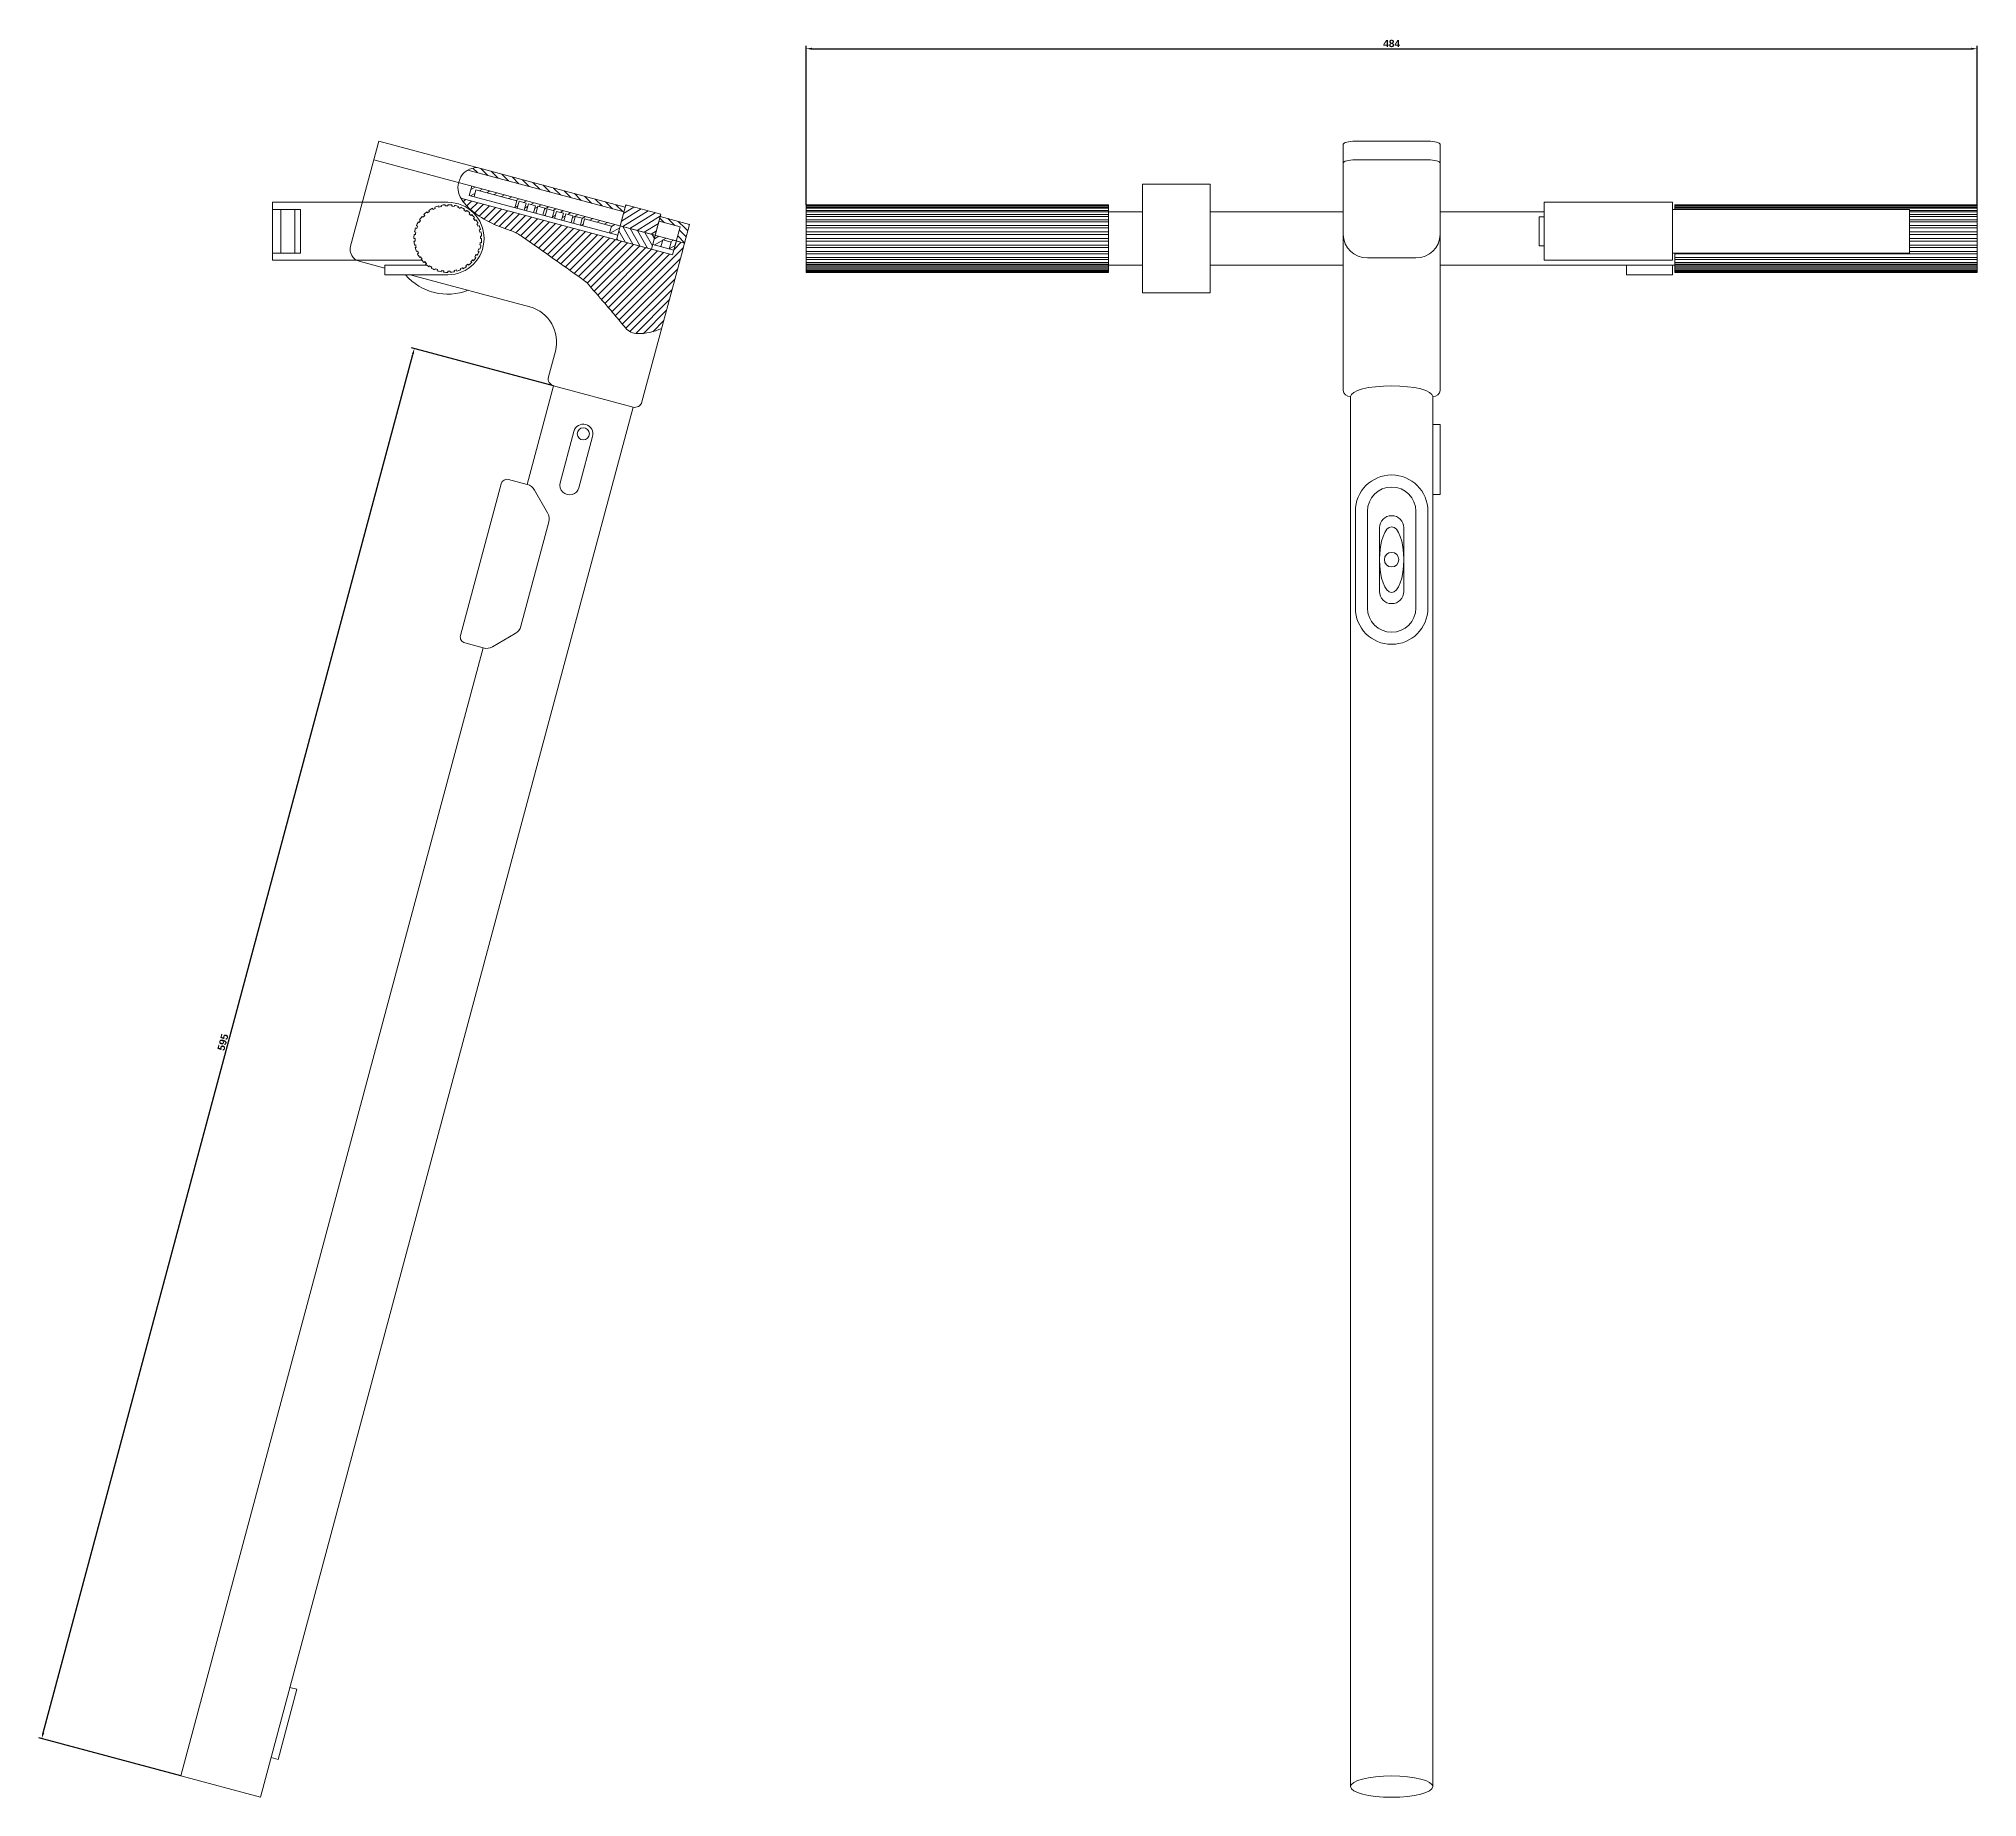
# Model space of a CAD drawing. Header units: millimetres. Extents: x 938 to 3563, y 1019 to 2364.
# Drawn here: x 938 to 1739, y 1637 to 2364 of the extents above; entities that cross this region are included whole.
import ezdxf

# ---------------------------------------------------------------- set-up
doc = ezdxf.new("R2010")
doc.units = ezdxf.units.MM
doc.layers.add('01_Contornos', color=7, linetype='Continuous', lineweight=20)
doc.layers.add('04_Cotas', color=3, linetype='Continuous', lineweight=18)
doc.styles.add('EstiloCota', font='arialbd.ttf', dxfattribs={"height": 3})
doc.dimstyles.new('CotasUNE', dxfattribs={"dimtxt": 3, "dimasz": 2.5, "dimexe": 1.25, "dimexo": 0, "dimtad": 1, "dimtxsty": 'EstiloCota', "dimcen": 2.5, "dimclrd": 256, "dimclrt": 256, "dimadec": 0, "dimazin": 0, "dimtfac": 1, "dimtmove": 0, "dimatfit": 3, "dimfxl": 1, "dimarcsym": 0})

# ---------------------------------------------------------------- blocks, each defined once
blk = doc.blocks.new('*D427')
at = {"layer": '04_Cotas', "color": 0, "lineweight": -2, "transparency": 16777216}
for p, q in [((1150.47, 2220.72), (1091.72, 2236.47)), ((996.48, 1646), (937.72, 1661.74))]:
    blk.add_line(p, q, dxfattribs=at)
at = {"layer": '04_Cotas', "lineweight": -2, "transparency": 16777216}
blk.add_line((939.57, 1663.83), (1092.28, 2233.73), dxfattribs=at)
at = {"layer": '04_Cotas', "transparency": 16777216}
for points in [[(1091.88, 2233.83), (1092.68, 2233.62), (1092.93, 2236.14)], [(939.17, 1663.94), (939.98, 1663.72), (938.93, 1661.42)]]:
    blk.add_solid(points, dxfattribs=at)
at = {"layer": '04_Cotas', "transparency": 16777216, "insert": (1013.84, 1949.34), "char_height": 3, "attachment_point": 5, "rotation": 75, "style": 'EstiloCota'}
blk.add_mtext('595', dxfattribs=at)
blk = doc.blocks.new('*D429')
at = {"layer": '04_Cotas', "color": 0, "lineweight": -2, "transparency": 16777216}
for p, q in [((1254.81, 2295.61), (1254.81, 2361.34)), ((1738.81, 2295.61), (1738.81, 2361.34))]:
    blk.add_line(p, q, dxfattribs=at)
at = {"layer": '04_Cotas', "lineweight": -2, "transparency": 16777216}
blk.add_line((1257.31, 2360.09), (1736.31, 2360.09), dxfattribs=at)
at = {"layer": '04_Cotas', "transparency": 16777216}
for points in [[(1257.31, 2360.51), (1257.31, 2359.68), (1254.81, 2360.09)], [(1736.31, 2360.51), (1736.31, 2359.68), (1738.81, 2360.09)]]:
    blk.add_solid(points, dxfattribs=at)
at = {"layer": '04_Cotas', "transparency": 16777216, "insert": (1496.81, 2362.25), "char_height": 3, "attachment_point": 5, "style": 'EstiloCota'}
blk.add_mtext('484', dxfattribs=at)

msp = doc.modelspace()

# ---------------------------------------------------------------- hatches: boundary and pattern name
at = {"layer": '01_Contornos'}
h = msp.add_hatch(dxfattribs=at)
h.set_pattern_fill('ANSI31', color=256, scale=0.7, angle=90)
h.set_pattern_definition([(135, (0, -145.8448), (-1.5715448, -1.5715448), [])])
h.paths.add_polyline_path([(1194.585, 2290.689), (1194.068, 2288.757), (1206.142, 2285.522), (1206.66, 2287.453)])
h.paths.add_polyline_path([(1118.76, 2311.006, 0.111254), (1115.009, 2309.94), (1179.579, 2292.639), (1180.097, 2294.571)])
h.paths.add_polyline_path([(1206.142, 2285.522), (1202.761, 2286.427), (1201.208, 2280.632), (1204.589, 2279.726)])
h = msp.add_hatch(dxfattribs=at)
h.set_pattern_fill('LINE', color=256, scale=0.7, angle=30)
h.set_pattern_definition([(30, (1057.523, 2275.6506), (-1.11125, 1.92474), [])])
h.paths.add_polyline_path([(1118.363, 2301.795), (1135.266, 2297.266), (1134.49, 2294.368), (1135.456, 2294.109), (1136.232, 2297.007), (1139.13, 2296.23), (1138.354, 2293.333), (1139.32, 2293.074), (1140.096, 2295.972), (1142.994, 2295.195), (1142.217, 2292.297), (1143.183, 2292.039), (1143.96, 2294.936), (1146.858, 2294.16), (1146.081, 2291.262), (1147.047, 2291.003), (1147.824, 2293.901), (1150.721, 2293.125), (1149.945, 2290.227), (1150.911, 2289.968), (1151.687, 2292.866), (1154.585, 2292.089), (1153.809, 2289.192), (1154.774, 2288.933), (1155.551, 2291.83), (1158.449, 2291.054), (1157.672, 2288.156), (1158.638, 2287.897), (1159.415, 2290.795), (1162.312, 2290.019), (1161.536, 2287.121), (1162.502, 2286.862), (1163.278, 2289.76), (1174.386, 2286.783), (1173.61, 2283.886), (1176.991, 2282.98), (1178.026, 2286.844), (1116.69, 2303.279), (1115.654, 2299.415), (1117.586, 2298.897)])
h.paths.add_polyline_path([(1195.637, 2281.089), (1199.018, 2280.184), (1198.241, 2277.286), (1200.173, 2276.768), (1201.208, 2280.632), (1192.515, 2282.961), (1191.48, 2279.098), (1194.86, 2278.192)])
h = msp.add_hatch(dxfattribs=at)
h.set_pattern_fill('ANSI31', color=256, scale=0.7)
h.set_pattern_definition([(45, (0, -145.8448), (-1.5715448, 1.5715448), [])])
h.paths.add_polyline_path([(1175.724, 2249.981, 0.0066009), (1180.171, 2244.677, 0.214734), (1185.238, 2242.31, 0.1147459), (1195.142, 2244.47), (1203.295, 2274.896), (1204.589, 2279.726), (1201.208, 2280.632), (1199.655, 2274.836), (1112.196, 2298.271, 0.0799082), (1115.927, 2293.819, 0.0613553), (1123.847, 2288.502, 0.0401359), (1132.524, 2284.951, -0.0748081), (1137.054, 2282.72, -0.001591), (1142.663, 2278.799, -0.0009963), (1151.588, 2272.492, -0.001033), (1163.978, 2263.659, -0.0010325), (1171.641, 2254.84, -0.0071993)])
h = msp.add_hatch(dxfattribs=at)
h.set_pattern_fill('ANSI31', color=256, scale=0.7, angle=347)
h.set_pattern_definition([(32, (0, -145.8448), (-1.1777456, 1.8847869), [])])
h.paths.add_polyline_path([(1194.844, 2291.655), (1180.355, 2295.537), (1180.097, 2294.571), (1178.026, 2286.844), (1192.515, 2282.961), (1194.585, 2290.689)])
h = msp.add_hatch(dxfattribs=at)
h.set_pattern_fill('ANSI31', color=256, scale=0.7, angle=75)
h.set_pattern_definition([(120, (979.026, 2232.9485), (-1.924741, -1.11125), [])])
h.paths.add_polyline_path([(1185.27, 2284.902), (1178.026, 2286.844), (1176.473, 2281.048), (1183.718, 2279.107)])
h.paths.add_polyline_path([(1192.515, 2282.961), (1185.27, 2284.902), (1183.718, 2279.107), (1190.962, 2277.166)])

# ---------------------------------------------------------------- linework, layer by layer
for p, q in [((1078.191, 2321.876), (1066.545, 2278.41)), ((1078.191, 2321.876), (1180.097, 2294.571)), ((1476.81, 2320.582), (1476.81, 2218.831)), ((1481.81, 2321.876), (1511.81, 2321.876)), ((1516.81, 2320.582), (1516.81, 2218.831)), ((1204.589, 2279.726), (1076.121, 2314.149)), ((1115.009, 2309.94), (1179.579, 2292.639)), ((1481.81, 2314.149), (1511.81, 2314.149)), ((1116.69, 2303.279), (1115.654, 2299.415)), ((1115.654, 2299.415), (1176.991, 2282.98)), ((1117.586, 2298.897), (1118.363, 2301.795)), ((1118.363, 2301.795), (1135.266, 2297.266)), ((1421.81, 2304.115), (1393.81, 2304.115)), ((1393.81, 2259.115), (1393.81, 2304.115)), ((1421.81, 2304.115), (1421.81, 2259.115)), ((1106.744, 2296.615), (1034.244, 2296.615)), ((1034.244, 2296.615), (1034.244, 2272.615)), ((1034.244, 2293.615), (1045.844, 2293.615)), ((1037.76, 2275.615), (1037.76, 2293.615)), ((1043.56, 2275.615), (1043.56, 2293.615)), ((1045.844, 2275.615), (1045.844, 2293.615)), ((1097.198, 2291.161), (1096.844, 2291.514)), ((1098.409, 2292.234), (1098.13, 2292.651)), ((1099.244, 2292.839), (1098.966, 2293.255)), ((1100.64, 2293.656), (1100.449, 2294.119)), ((1101.578, 2294.087), (1101.386, 2294.549)), ((1103.107, 2294.615), (1103.009, 2295.107)), ((1104.11, 2294.855), (1104.013, 2295.346)), ((1105.713, 2295.075), (1105.713, 2295.577)), ((1106.744, 2295.115), (1106.744, 2295.615)), ((1108.359, 2295.018), (1108.457, 2295.509)), ((1109.378, 2294.855), (1109.475, 2295.346)), ((1110.943, 2294.445), (1111.135, 2294.908)), ((1111.91, 2294.087), (1112.101, 2294.549)), ((1112.189, 2298.273), (1199.655, 2274.836)), ((1113.365, 2293.379), (1113.644, 2293.796)), ((1114.244, 2292.839), (1114.522, 2293.255)), ((1115.533, 2291.861), (1115.888, 2292.216)), ((1116.29, 2291.161), (1116.643, 2291.514)), ((1134.49, 2294.368), (1135.266, 2297.266)), ((1135.456, 2294.109), (1136.232, 2297.007)), ((1136.232, 2297.007), (1139.13, 2296.23)), ((1138.354, 2293.333), (1139.13, 2296.23)), ((1139.32, 2293.074), (1140.096, 2295.972)), ((1140.096, 2295.972), (1142.994, 2295.195)), ((1142.217, 2292.297), (1142.994, 2295.195)), ((1143.183, 2292.039), (1143.96, 2294.936)), ((1143.96, 2294.936), (1146.858, 2294.16)), ((1146.081, 2291.262), (1146.858, 2294.16)), ((1147.047, 2291.003), (1147.824, 2293.901)), ((1147.824, 2293.901), (1150.721, 2293.125)), ((1149.945, 2290.227), (1150.721, 2293.125)), ((1150.911, 2289.968), (1151.687, 2292.866)), ((1151.687, 2292.866), (1154.585, 2292.089)), ((1153.809, 2289.192), (1154.585, 2292.089)), ((1154.774, 2288.933), (1155.551, 2291.83)), ((1155.551, 2291.83), (1158.449, 2291.054)), ((1176.473, 2281.048), (1180.355, 2295.537)), ((1178.026, 2286.844), (1180.097, 2294.571)), ((1180.097, 2294.571), (1180.355, 2295.537)), ((1180.097, 2294.571), (1180.097, 2294.571)), ((1194.844, 2291.655), (1180.355, 2295.537)), ((1190.962, 2277.166), (1194.844, 2291.655)), ((1194.585, 2290.689), (1194.844, 2291.655)), ((1254.81, 2267.615), (1254.81, 2295.615)), ((1254.81, 2295.615), (1379.81, 2295.615)), ((1254.81, 2295.346), (1379.81, 2295.346)), ((1254.81, 2295.107), (1379.81, 2295.107)), ((1254.81, 2294.549), (1379.81, 2294.549)), ((1254.81, 2294.119), (1379.81, 2294.119)), ((1254.81, 2293.255), (1379.81, 2293.255)), ((1254.81, 2292.651), (1379.81, 2292.651)), ((1393.81, 2292.615), (1254.81, 2292.615)), ((1254.81, 2291.514), (1379.81, 2291.514)), ((1379.81, 2295.615), (1379.81, 2267.615)), ((1476.81, 2292.615), (1421.81, 2292.615)), ((1516.81, 2292.615), (1559.811, 2292.615)), ((1559.811, 2272.615), (1559.811, 2296.615)), ((1612.811, 2296.615), (1559.811, 2296.615)), ((1612.811, 2272.615), (1612.811, 2296.615)), ((1612.811, 2293.615), (1710.751, 2293.615)), ((1738.81, 2295.615), (1613.81, 2295.615)), ((1613.81, 2295.615), (1613.81, 2293.615)), ((1738.81, 2295.346), (1613.81, 2295.346)), ((1738.81, 2295.107), (1613.81, 2295.107)), ((1738.81, 2294.549), (1613.81, 2294.549)), ((1738.81, 2294.119), (1613.81, 2294.119)), ((1710.751, 2275.615), (1710.751, 2293.615)), ((1738.81, 2293.255), (1710.751, 2293.255)), ((1738.81, 2292.651), (1710.751, 2292.651)), ((1710.751, 2292.615), (1738.81, 2292.615)), ((1738.81, 2291.514), (1710.751, 2291.514)), ((1738.81, 2267.615), (1738.81, 2295.615)), ((1093.341, 2283.23), (1092.849, 2283.328)), ((1093.503, 2284.248), (1093.013, 2284.346)), ((1093.913, 2285.814), (1093.45, 2286.005)), ((1094.271, 2286.781), (1093.809, 2286.972)), ((1094.979, 2288.236), (1094.562, 2288.514)), ((1095.519, 2289.115), (1095.103, 2289.393)), ((1096.497, 2290.404), (1096.142, 2290.758)), ((1117.363, 2289.95), (1117.78, 2290.228)), ((1117.969, 2289.115), (1118.384, 2289.393)), ((1118.785, 2287.718), (1119.249, 2287.91)), ((1119.216, 2286.781), (1119.678, 2286.972)), ((1119.745, 2285.251), (1120.236, 2285.349)), ((1119.984, 2284.248), (1120.475, 2284.346)), ((1157.672, 2288.156), (1158.449, 2291.054)), ((1158.638, 2287.897), (1159.415, 2290.795)), ((1159.415, 2290.795), (1162.312, 2290.019)), ((1161.536, 2287.121), (1162.312, 2290.019)), ((1162.502, 2286.862), (1163.278, 2289.76)), ((1163.278, 2289.76), (1174.386, 2286.783)), ((1173.61, 2283.886), (1174.386, 2286.783)), ((1178.026, 2286.844), (1192.515, 2282.961)), ((1192.515, 2282.961), (1194.585, 2290.689)), ((1194.068, 2288.757), (1202.761, 2286.427)), ((1194.585, 2290.689), (1206.66, 2287.453)), ((1199.655, 2274.836), (1202.761, 2286.427)), ((1206.66, 2287.453), (1204.589, 2279.726)), ((1254.81, 2290.758), (1379.81, 2290.758)), ((1254.81, 2289.393), (1379.81, 2289.393)), ((1254.81, 2288.514), (1379.81, 2288.514)), ((1254.81, 2286.972), (1379.81, 2286.972)), ((1254.81, 2286.005), (1379.81, 2286.005)), ((1254.81, 2284.346), (1379.81, 2284.346)), ((1254.81, 2283.328), (1379.81, 2283.328)), ((1557.811, 2290.615), (1559.811, 2290.615)), ((1557.811, 2278.615), (1557.811, 2290.615)), ((1738.81, 2290.758), (1710.751, 2290.758)), ((1738.81, 2289.393), (1710.751, 2289.393)), ((1738.81, 2288.514), (1710.751, 2288.514)), ((1738.81, 2286.972), (1710.751, 2286.972)), ((1738.81, 2286.005), (1710.751, 2286.005)), ((1738.81, 2284.346), (1710.751, 2284.346)), ((1738.81, 2283.328), (1710.751, 2283.328)), ((1045.844, 2275.615), (1034.244, 2275.615)), ((1093.244, 2281.615), (1092.744, 2281.615)), ((1093.283, 2280.584), (1092.782, 2280.584)), ((1093.503, 2278.981), (1093.013, 2278.883)), ((1093.743, 2277.978), (1093.251, 2277.88)), ((1094.271, 2276.448), (1093.809, 2276.257)), ((1094.702, 2275.511), (1094.239, 2275.319)), ((1119.216, 2276.448), (1119.678, 2276.257)), ((1119.574, 2277.416), (1120.037, 2277.224)), ((1119.984, 2278.981), (1120.475, 2278.883)), ((1120.147, 2279.999), (1120.639, 2279.902)), ((1120.204, 2282.645), (1120.706, 2282.645)), ((1120.244, 2281.615), (1120.744, 2281.615)), ((1190.962, 2277.166), (1176.473, 2281.048)), ((1191.48, 2279.098), (1200.173, 2276.768)), ((1194.86, 2278.192), (1195.637, 2281.089)), ((1195.637, 2281.089), (1199.018, 2280.184)), ((1199.018, 2280.184), (1198.241, 2277.286)), ((1204.589, 2279.726), (1199.759, 2281.02)), ((1200.173, 2276.768), (1201.208, 2280.632)), ((1203.295, 2274.896), (1204.589, 2279.726)), ((1254.81, 2281.615), (1379.81, 2281.615)), ((1254.81, 2280.584), (1379.81, 2280.584)), ((1254.81, 2278.883), (1379.81, 2278.883)), ((1254.81, 2277.88), (1379.81, 2277.88)), ((1254.81, 2276.257), (1379.81, 2276.257)), ((1254.81, 2275.319), (1379.81, 2275.319)), ((1557.811, 2278.615), (1559.811, 2278.615)), ((1612.811, 2275.615), (1710.751, 2275.615)), ((1613.81, 2275.615), (1613.81, 2267.615)), ((1738.81, 2275.319), (1613.81, 2275.319)), ((1738.81, 2281.615), (1710.751, 2281.615)), ((1738.81, 2280.584), (1710.751, 2280.584)), ((1738.81, 2278.883), (1710.751, 2278.883)), ((1738.81, 2277.88), (1710.751, 2277.88)), ((1738.81, 2276.257), (1710.751, 2276.257)), ((1096.02, 2272.615), (1034.244, 2272.615)), ((1080.744, 2269.429), (1070.08, 2272.286)), ((1098.084, 2270.615), (1080.744, 2270.615)), ((1080.744, 2266.615), (1080.744, 2270.615)), ((1095.519, 2274.114), (1095.103, 2273.837)), ((1096.124, 2273.279), (1095.707, 2273.001)), ((1097.198, 2272.069), (1096.844, 2271.715)), ((1097.955, 2271.368), (1097.6, 2271.013)), ((1099.244, 2270.39), (1098.966, 2269.974)), ((1100.122, 2269.85), (1099.844, 2269.433)), ((1101.578, 2269.142), (1101.386, 2268.68)), ((1102.545, 2268.784), (1102.353, 2268.321)), ((1104.11, 2268.374), (1104.013, 2267.884)), ((1105.129, 2268.212), (1105.031, 2267.72)), ((1106.744, 2268.115), (1106.744, 2267.615)), ((1107.774, 2268.154), (1107.774, 2267.653)), ((1109.378, 2268.374), (1109.475, 2267.884)), ((1110.381, 2268.614), (1110.479, 2268.122)), ((1111.91, 2269.142), (1112.101, 2268.68)), ((1112.847, 2269.573), (1113.039, 2269.11)), ((1114.244, 2270.39), (1114.522, 2269.974)), ((1115.079, 2270.995), (1115.358, 2270.578)), ((1116.29, 2272.069), (1116.643, 2271.715)), ((1116.991, 2272.825), (1117.345, 2272.471)), ((1117.969, 2274.114), (1118.384, 2273.837)), ((1118.509, 2274.993), (1118.925, 2274.715)), ((1186.989, 2214.043), (1203.295, 2274.896)), ((1254.81, 2273.837), (1379.81, 2273.837)), ((1254.81, 2273.001), (1379.81, 2273.001)), ((1254.81, 2271.715), (1379.81, 2271.715)), ((1254.81, 2271.013), (1379.81, 2271.013)), ((1393.81, 2270.615), (1254.81, 2270.615)), ((1254.81, 2269.974), (1379.81, 2269.974)), ((1254.81, 2269.433), (1379.81, 2269.433)), ((1254.81, 2268.68), (1379.81, 2268.68)), ((1254.81, 2268.321), (1379.81, 2268.321)), ((1254.81, 2267.884), (1379.81, 2267.884)), ((1254.81, 2267.72), (1379.81, 2267.72)), ((1379.81, 2267.615), (1254.81, 2267.615)), ((1476.81, 2270.615), (1421.81, 2270.615)), ((1486.81, 2273.58), (1506.81, 2273.58)), ((1516.81, 2270.615), (1738.81, 2270.615)), ((1559.811, 2272.615), (1612.811, 2272.615)), ((1593.811, 2266.615), (1593.811, 2270.615)), ((1612.811, 2266.615), (1612.811, 2270.615)), ((1738.81, 2273.837), (1613.81, 2273.837)), ((1738.81, 2273.001), (1613.81, 2273.001)), ((1738.81, 2271.715), (1613.81, 2271.715)), ((1738.81, 2271.013), (1613.81, 2271.013)), ((1738.81, 2269.974), (1613.81, 2269.974)), ((1738.81, 2269.433), (1613.81, 2269.433)), ((1738.81, 2268.68), (1613.81, 2268.68)), ((1738.81, 2268.321), (1613.81, 2268.321)), ((1738.81, 2267.884), (1613.81, 2267.884)), ((1738.81, 2267.72), (1613.81, 2267.72)), ((1738.81, 2267.615), (1613.81, 2267.615)), ((1106.744, 2266.615), (1080.744, 2266.615)), ((1140.593, 2253.392), (1091.246, 2266.615)), ((1421.81, 2259.115), (1393.81, 2259.115)), ((1593.811, 2266.615), (1612.811, 2266.615)), ((1148.352, 2224.396), (1151.199, 2235.021)), ((1150.474, 2220.722), (1139.554, 2179.97)), ((1150.474, 2220.722), (1183.315, 2211.922)), ((1183.315, 2211.922), (1029.318, 1637.196)), ((1479.81, 1641.596), (1479.81, 2216.322)), ((1513.81, 1641.596), (1513.81, 2216.322)), ((1513.81, 2204.731), (1516.81, 2204.731)), ((1516.81, 2204.731), (1516.81, 2175.753)), ((1153.196, 2180.652), (1158.89, 2201.902)), ((1166.617, 2199.832), (1160.923, 2178.581)), ((1112.01, 2117.469), (1128.834, 2180.254)), ((1131.895, 2182.022), (1139.554, 2179.97)), ((1142.59, 2177.64), (1148.019, 2168.237)), ((1516.81, 2175.753), (1513.81, 2175.753)), ((1148.519, 2164.443), (1136.964, 2121.319)), ((1481.81, 2168.862), (1481.81, 2128.862)), ((1486.81, 2168.862), (1486.81, 2128.862)), ((1506.81, 2128.862), (1506.81, 2168.862)), ((1511.81, 2128.862), (1511.81, 2168.862)), ((1491.81, 2162.042), (1491.81, 2135.681)), ((1501.81, 2135.681), (1501.81, 2162.042)), ((1125.231, 2112.854), (1134.634, 2118.283)), ((996.476, 1645.996), (1121.437, 2112.355)), ((1113.778, 2114.407), (1121.437, 2112.355)), ((1041.482, 1682.594), (1044.38, 1681.818)), ((1044.38, 1681.818), (1036.615, 1652.84)), ((1036.615, 1652.84), (1033.718, 1653.617)), ((996.476, 1645.996), (1029.318, 1637.196))]:
    msp.add_line(p, q, dxfattribs=at)
msp.add_lwpolyline([(1118.76, 2311.006, 0.1198783), (1114.747, 2309.792, 0.1367137), (1112.185, 2307.132, 0.1135123), (1110.959, 2302.682, 0.1360203), (1111.833, 2298.908, 0.0899977), (1115.927, 2293.819, 0.0613553), (1123.847, 2288.502, 0.0401359), (1132.524, 2284.951, -0.0748081), (1137.054, 2282.72, -0.001591), (1142.663, 2278.799, -0.0009963), (1151.588, 2272.492, -0.0009869), (1163.426, 2264.054, -0.0204523), (1163.979, 2263.623, -0.0376478), (1164.195, 2263.41, -0.0010033), (1171.641, 2254.84, -0.0071993), (1175.724, 2249.981, 0.0066009), (1180.171, 2244.677, 0.214734), (1185.238, 2242.31, 0.1147459), (1195.142, 2244.47)], format="xyb", dxfattribs=at)
for centre, radius in [((1162.753, 2200.867), 2.5), ((1496.81, 2148.862), 3)]:
    msp.add_circle(centre, radius, dxfattribs=at)
for centre, radius, start, end in [((1106.744, 2281.615), 13.5, 135, 139.378581), ((1106.744, 2281.615), 14, 127.971914, 135), ((1106.744, 2281.615), 13.5, 123.75, 128.128581), ((1106.744, 2281.615), 14, 116.721914, 123.75), ((1106.744, 2281.615), 13.5, 112.5, 116.878581), ((1106.744, 2281.615), 14, 105.471914, 112.5), ((1106.744, 2281.615), 13.5, 101.25, 105.628581), ((1106.744, 2281.615), 14, 94.221914, 101.25), ((1106.744, 2281.615), 13.5, 90, 94.378581), ((1106.744, 2281.615), 15, 270, 90), ((1106.744, 2281.615), 14, 82.971914, 90), ((1106.744, 2281.615), 13.5, 78.75, 83.128581), ((1106.744, 2281.615), 14, 71.721914, 78.75), ((1106.744, 2281.615), 13.5, 67.5, 71.878581), ((1106.744, 2281.615), 14, 60.471914, 67.5), ((1106.744, 2281.615), 13.5, 56.25, 60.628581), ((1106.744, 2281.615), 14, 49.221914, 56.25), ((1106.744, 2281.615), 13.5, 45, 49.378581), ((1106.744, 2281.615), 14, 37.971914, 45), ((1106.744, 2281.615), 14, 172.971914, 180), ((1106.744, 2281.615), 14, 161.721914, 168.75), ((1106.744, 2281.615), 13.5, 168.75, 173.128581), ((1106.744, 2281.615), 14, 150.471914, 157.5), ((1106.744, 2281.615), 13.5, 157.5, 161.878581), ((1106.744, 2281.615), 13.5, 146.25, 150.628581), ((1106.744, 2281.615), 14, 139.221914, 146.25), ((1106.744, 2281.615), 13.5, 33.75, 38.128581), ((1106.744, 2281.615), 14, 26.721914, 33.75), ((1106.744, 2281.615), 13.5, 22.5, 26.878581), ((1106.744, 2281.615), 14, 15.471914, 22.5), ((1106.744, 2281.615), 13.5, 11.25, 15.628581), ((1106.744, 2281.615), 14, 4.221914, 11.25), ((1071.374, 2277.116), 5, 165, 255), ((1106.744, 2281.615), 14, 184.221914, 191.25), ((1106.744, 2281.615), 13.5, 180, 184.378581), ((1106.744, 2281.615), 14, 195.471914, 202.5), ((1106.744, 2281.615), 13.5, 191.25, 195.628581), ((1106.744, 2281.615), 14, 206.721914, 213.75), ((1106.744, 2281.615), 13.5, 202.5, 206.878581), ((1106.744, 2281.615), 14, 330.471914, 337.5), ((1106.744, 2281.615), 13.5, 337.5, 341.878581), ((1106.744, 2281.615), 13.5, 348.75, 353.128581), ((1106.744, 2281.615), 14, 341.721914, 348.75), ((1106.744, 2281.615), 13.5, 0, 4.378581), ((1106.744, 2281.615), 14, 352.971914, 0), ((1106.744, 2281.615), 13.5, 213.75, 218.128581), ((1106.744, 2281.615), 14, 217.971914, 225), ((1106.744, 2281.615), 13.5, 225, 229.378581), ((1106.744, 2281.615), 14, 229.221914, 236.25), ((1106.744, 2281.615), 13.5, 236.25, 240.628581), ((1106.744, 2281.615), 14, 240.471914, 247.5), ((1106.744, 2281.615), 13.5, 247.5, 251.878581), ((1106.744, 2281.615), 14, 251.721914, 258.75), ((1106.744, 2281.615), 13.5, 258.75, 263.128581), ((1106.744, 2281.615), 14, 262.971914, 270), ((1106.744, 2281.615), 13.5, 270, 274.378581), ((1106.744, 2281.615), 14, 274.221914, 281.25), ((1106.744, 2281.615), 13.5, 281.25, 285.628581), ((1106.744, 2281.615), 14, 285.471914, 292.5), ((1106.744, 2281.615), 13.5, 292.5, 296.878581), ((1106.744, 2281.615), 14, 296.721914, 303.75), ((1106.744, 2281.615), 13.5, 303.75, 308.128581), ((1106.744, 2281.615), 14, 307.971914, 315), ((1106.744, 2281.615), 13.5, 315, 319.378581), ((1106.744, 2281.615), 14, 319.221914, 326.25), ((1106.744, 2281.615), 13.5, 326.25, 330.628581), ((1106.744, 2281.615), 23, 220.705707, 291.452682), ((1136.71, 2238.903), 15, 345, 75), ((1151.25, 2223.619), 3, 165, 255), ((1184.092, 2214.82), 3, 255, 345), ((1162.753, 2200.867), 4, 345, 165), ((1131.248, 2179.607), 2.5, 75, 165), ((1138.26, 2175.14), 5, 30, 75), ((1157.059, 2179.616), 4, 165, 345), ((1496.81, 2168.862), 15, 0, 180), ((1496.81, 2168.862), 10, 0, 180), ((1143.689, 2165.737), 5, 345, 30), ((1496.81, 2162.042), 5, 0, 180), ((1496.81, 2135.681), 5, 180, 0), ((1496.81, 2128.862), 15, 180, 0), ((1496.81, 2128.862), 10, 180, 0), ((1114.425, 2116.822), 2.5, 165, 255), ((1132.134, 2122.614), 5, 300, 345), ((1122.731, 2117.185), 5, 255, 300)]:
    msp.add_arc(centre, radius, start, end, dxfattribs=at)
at = {"layer": '01_Contornos', "extrusion": (0, 0, -1)}
for centre, major_axis, ratio, start_param, end_param in [((1481.81, 2320.582), (5, 0), 0.258819, 3.1415927, 4.712389), ((1481.81, 2312.855), (5, 0), 0.258819, 3.1415927, 4.712389), ((1479.81, 2218.831), (-3, 0), 0.8407719, 4.712389, 6.2831853)]:
    msp.add_ellipse(centre, major_axis=major_axis, ratio=ratio, start_param=start_param, end_param=end_param, dxfattribs=at)
at = {"layer": '01_Contornos'}
for centre, major_axis, ratio, start_param, end_param in [((1511.81, 2320.582), (-5, 0), 0.258819, 3.1415927, 4.712389), ((1511.81, 2312.855), (-5, 0), 0.258819, 3.1415927, 4.712389), ((1486.81, 2283.239), (-10, 0), 0.9659258, 0, 1.5707963), ((1506.81, 2283.239), (10, 0), 0.9659258, 4.712389, 6.2831853), ((1496.81, 2216.322), (-17, 0), 0.258819, 3.1415927, 6.2831853), ((1513.81, 2218.831), (3, 0), 0.8407719, 4.712389, 6.2831853)]:
    msp.add_ellipse(centre, major_axis=major_axis, ratio=ratio, start_param=start_param, end_param=end_param, dxfattribs=at)
for centre, major_axis, ratio in [((1496.81, 2148.862), (0, 13.606), 0.3674904), ((1496.81, 1641.596), (-17, 0), 0.258819)]:
    msp.add_ellipse(centre, major_axis=major_axis, ratio=ratio, dxfattribs=at)

# ---------------------------------------------------------------- dimensions: what is measured, and where the dimension line sits
at = {"layer": '04_Cotas'}
dim = msp.add_linear_dim(base=(1738.81, 2360.092), p1=(1254.81, 2295.615), p2=(1738.81, 2295.615), dimstyle='CotasUNE', dxfattribs=at)
dim.commit()
dim.dimension.update_dxf_attribs({"geometry": '*D429', "text_midpoint": (1496.81, 2360.092), "dimtype": 160})
dim = msp.add_aligned_dim(p1=(996.476, 1645.996), p2=(1150.474, 2220.722), distance=59.579, dimstyle='CotasUNE', dxfattribs=at)
dim.commit()
dim.dimension.update_dxf_attribs({"geometry": '*D427', "text_midpoint": (1013.842, 1949.337)})

doc.saveas('drawing.dxf')
